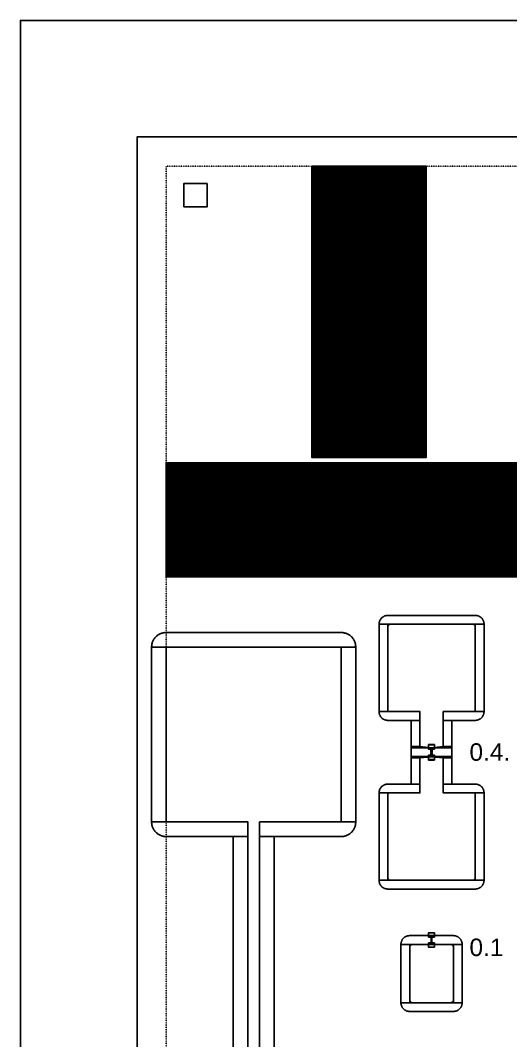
# Model space of a CAD drawing. Extents: x 100 to 7100, y 100 to 7100.
# Drawn here: x 100 to 1781, y 3600 to 7100 of the extents above; entities that cross this region are included whole.
import ezdxf

# ---------------------------------------------------------------- set-up
doc = ezdxf.new("R2010")
doc.units = 0
doc.linetypes.add('DOT', pattern=[0.2, 0, -0.2])
doc.layers.get('0').update_dxf_attribs({"linetype": 'CONTINUOUS'})
for name, color, linetype in [('BASEMETAL', 4, 'CONTINUOUS'), ('DICEGRID', 3, 'CONTINUOUS'), ('FRAME', 8, 'CONTINUOUS'), ('JUNCTION', 1, 'CONTINUOUS'), ('MARKERS', 2, 'CONTINUOUS'), ('SECONDLAYER', 6, 'CONTINUOUS'), ('UNDERCUT', 2, 'CONTINUOUS')]:
    doc.layers.add(name, color=color, linetype=linetype)
doc.styles.get("Standard").update_dxf_attribs({"font": 'arial.ttf'})

# ---------------------------------------------------------------- blocks, each defined once
blk = doc.blocks.new('CHIP_JARRAY')
for points in [[(1000, 6500), (1002, 6500), (1002, 5500), (1000, 5500)], [(1003, 6500), (1005.4, 6500), (1005.4, 5500), (1003, 5500)], [(1006, 6500), (1008, 6500), (1008, 5500), (1006, 5500)], [(1009, 6500), (1013.3, 6500), (1013.3, 5500), (1009, 5500)], [(1014, 6500), (1016, 6500), (1016, 5500), (1014, 5500)], [(1017, 6500), (1019.4, 6500), (1019.4, 5500), (1017, 5500)], [(1020, 6500), (1022, 6500), (1022, 5500), (1020, 5500)], [(1023, 6500), (1027.3, 6500), (1027.3, 5500), (1023, 5500)], [(1028, 6500), (1030, 6500), (1030, 5500), (1028, 5500)], [(1031, 6500), (1033.4, 6500), (1033.4, 5500), (1031, 5500)], [(1034, 6500), (1036, 6500), (1036, 5500), (1034, 5500)], [(1037, 6500), (1041.3, 6500), (1041.3, 5500), (1037, 5500)], [(1042, 6500), (1044, 6500), (1044, 5500), (1042, 5500)], [(1045, 6500), (1047.4, 6500), (1047.4, 5500), (1045, 5500)], [(1048, 6500), (1050, 6500), (1050, 5500), (1048, 5500)], [(1051, 6500), (1055.3, 6500), (1055.3, 5500), (1051, 5500)], [(1056, 6500), (1058, 6500), (1058, 5500), (1056, 5500)], [(1059, 6500), (1061.4, 6500), (1061.4, 5500), (1059, 5500)], [(1062, 6500), (1064, 6500), (1064, 5500), (1062, 5500)], [(1065, 6500), (1069.3, 6500), (1069.3, 5500), (1065, 5500)], [(1070, 6500), (1072, 6500), (1072, 5500), (1070, 5500)], [(1073, 6500), (1075.4, 6500), (1075.4, 5500), (1073, 5500)], [(1076, 6500), (1078, 6500), (1078, 5500), (1076, 5500)], [(1079, 6500), (1083.3, 6500), (1083.3, 5500), (1079, 5500)], [(1084, 6500), (1086, 6500), (1086, 5500), (1084, 5500)], [(1087, 6500), (1089.4, 6500), (1089.4, 5500), (1087, 5500)], [(1090, 6500), (1092, 6500), (1092, 5500), (1090, 5500)], [(1093, 6500), (1097.3, 6500), (1097.3, 5500), (1093, 5500)], [(1098, 6500), (1100, 6500), (1100, 5500), (1098, 5500)], [(1101, 6500), (1103.4, 6500), (1103.4, 5500), (1101, 5500)], [(1104, 6500), (1106, 6500), (1106, 5500), (1104, 5500)], [(1107, 6500), (1111.3, 6500), (1111.3, 5500), (1107, 5500)], [(1112, 6500), (1114, 6500), (1114, 5500), (1112, 5500)], [(1115, 6500), (1117.4, 6500), (1117.4, 5500), (1115, 5500)], [(1118, 6500), (1120, 6500), (1120, 5500), (1118, 5500)], [(1121, 6500), (1125.3, 6500), (1125.3, 5500), (1121, 5500)], [(1126, 6500), (1128, 6500), (1128, 5500), (1126, 5500)], [(1129, 6500), (1131.4, 6500), (1131.4, 5500), (1129, 5500)], [(1132, 6500), (1134, 6500), (1134, 5500), (1132, 5500)], [(1135, 6500), (1139.3, 6500), (1139.3, 5500), (1135, 5500)], [(1140, 6500), (1142, 6500), (1142, 5500), (1140, 5500)], [(1143, 6500), (1145.4, 6500), (1145.4, 5500), (1143, 5500)], [(1146, 6500), (1148, 6500), (1148, 5500), (1146, 5500)], [(1149, 6500), (1153.3, 6500), (1153.3, 5500), (1149, 5500)], [(1154, 6500), (1156, 6500), (1156, 5500), (1154, 5500)], [(1157, 6500), (1159.4, 6500), (1159.4, 5500), (1157, 5500)], [(1160, 6500), (1162, 6500), (1162, 5500), (1160, 5500)], [(1163, 6500), (1167.3, 6500), (1167.3, 5500), (1163, 5500)], [(1168, 6500), (1170, 6500), (1170, 5500), (1168, 5500)], [(1171, 6500), (1173.4, 6500), (1173.4, 5500), (1171, 5500)], [(1174, 6500), (1176, 6500), (1176, 5500), (1174, 5500)], [(1177, 6500), (1181.3, 6500), (1181.3, 5500), (1177, 5500)], [(1182, 6500), (1184, 6500), (1184, 5500), (1182, 5500)], [(1185, 6500), (1187.4, 6500), (1187.4, 5500), (1185, 5500)], [(1188, 6500), (1190, 6500), (1190, 5500), (1188, 5500)], [(1191, 6500), (1195.3, 6500), (1195.3, 5500), (1191, 5500)], [(1196, 6500), (1198, 6500), (1198, 5500), (1196, 5500)], [(1199, 6500), (1201.4, 6500), (1201.4, 5500), (1199, 5500)], [(1202, 6500), (1204, 6500), (1204, 5500), (1202, 5500)], [(1205, 6500), (1209.3, 6500), (1209.3, 5500), (1205, 5500)], [(1210, 6500), (1212, 6500), (1212, 5500), (1210, 5500)], [(1213, 6500), (1215.4, 6500), (1215.4, 5500), (1213, 5500)], [(1216, 6500), (1218, 6500), (1218, 5500), (1216, 5500)], [(1219, 6500), (1223.3, 6500), (1223.3, 5500), (1219, 5500)], [(1224, 6500), (1226, 6500), (1226, 5500), (1224, 5500)], [(1227, 6500), (1229.4, 6500), (1229.4, 5500), (1227, 5500)], [(1230, 6500), (1232, 6500), (1232, 5500), (1230, 5500)], [(1233, 6500), (1237.3, 6500), (1237.3, 5500), (1233, 5500)], [(1238, 6500), (1240, 6500), (1240, 5500), (1238, 5500)], [(1241, 6500), (1243.4, 6500), (1243.4, 5500), (1241, 5500)], [(1244, 6500), (1246, 6500), (1246, 5500), (1244, 5500)], [(1247, 6500), (1251.3, 6500), (1251.3, 5500), (1247, 5500)], [(1252, 6500), (1254, 6500), (1254, 5500), (1252, 5500)], [(1255, 6500), (1257.4, 6500), (1257.4, 5500), (1255, 5500)], [(1258, 6500), (1260, 6500), (1260, 5500), (1258, 5500)], [(1261, 6500), (1265.3, 6500), (1265.3, 5500), (1261, 5500)], [(1266, 6500), (1268, 6500), (1268, 5500), (1266, 5500)], [(1269, 6500), (1271.4, 6500), (1271.4, 5500), (1269, 5500)], [(1272, 6500), (1274, 6500), (1274, 5500), (1272, 5500)], [(1275, 6500), (1279.3, 6500), (1279.3, 5500), (1275, 5500)], [(1280, 6500), (1282, 6500), (1282, 5500), (1280, 5500)], [(1283, 6500), (1285.4, 6500), (1285.4, 5500), (1283, 5500)], [(1286, 6500), (1288, 6500), (1288, 5500), (1286, 5500)], [(1289, 6500), (1293.3, 6500), (1293.3, 5500), (1289, 5500)], [(1294, 6500), (1296, 6500), (1296, 5500), (1294, 5500)], [(1297, 6500), (1299.4, 6500), (1299.4, 5500), (1297, 5500)], [(1300, 6500), (1302, 6500), (1302, 5500), (1300, 5500)], [(1303, 6500), (1307.3, 6500), (1307.3, 5500), (1303, 5500)], [(1308, 6500), (1310, 6500), (1310, 5500), (1308, 5500)], [(1311, 6500), (1313.4, 6500), (1313.4, 5500), (1311, 5500)], [(1314, 6500), (1316, 6500), (1316, 5500), (1314, 5500)], [(1317, 6500), (1321.3, 6500), (1321.3, 5500), (1317, 5500)], [(1322, 6500), (1324, 6500), (1324, 5500), (1322, 5500)], [(1325, 6500), (1327.4, 6500), (1327.4, 5500), (1325, 5500)], [(1328, 6500), (1330, 6500), (1330, 5500), (1328, 5500)], [(1331, 6500), (1335.3, 6500), (1335.3, 5500), (1331, 5500)], [(1336, 6500), (1338, 6500), (1338, 5500), (1336, 5500)], [(1339, 6500), (1341.4, 6500), (1341.4, 5500), (1339, 5500)], [(1342, 6500), (1344, 6500), (1344, 5500), (1342, 5500)], [(1345, 6500), (1349.3, 6500), (1349.3, 5500), (1345, 5500)], [(1350, 6500), (1352, 6500), (1352, 5500), (1350, 5500)], [(1353, 6500), (1355.4, 6500), (1355.4, 5500), (1353, 5500)], [(1356, 6500), (1358, 6500), (1358, 5500), (1356, 5500)], [(1359, 6500), (1363.3, 6500), (1363.3, 5500), (1359, 5500)], [(1364, 6500), (1366, 6500), (1366, 5500), (1364, 5500)], [(1367, 6500), (1369.4, 6500), (1369.4, 5500), (1367, 5500)], [(1370, 6500), (1372, 6500), (1372, 5500), (1370, 5500)], [(1373, 6500), (1377.3, 6500), (1377.3, 5500), (1373, 5500)], [(1378, 6500), (1380, 6500), (1380, 5500), (1378, 5500)], [(1381, 6500), (1383.4, 6500), (1383.4, 5500), (1381, 5500)], [(1384, 6500), (1386, 6500), (1386, 5500), (1384, 5500)], [(1387, 6500), (1391.3, 6500), (1391.3, 5500), (1387, 5500)], [(500, 5478), (6500, 5478), (6500, 5482.3), (500, 5482.3)], [(500, 5475), (6500, 5475), (6500, 5477), (500, 5477)], [(500, 5472), (6500, 5472), (6500, 5474.4), (500, 5474.4)], [(500, 5469), (6500, 5469), (6500, 5471), (500, 5471)], [(500, 5464), (6500, 5464), (6500, 5468.3), (500, 5468.3)], [(500, 5461), (6500, 5461), (6500, 5463), (500, 5463)], [(500, 5458), (6500, 5458), (6500, 5460.4), (500, 5460.4)], [(500, 5455), (6500, 5455), (6500, 5457), (500, 5457)], [(500, 5450), (6500, 5450), (6500, 5454.3), (500, 5454.3)], [(500, 5447), (6500, 5447), (6500, 5449), (500, 5449)], [(500, 5444), (6500, 5444), (6500, 5446.4), (500, 5446.4)], [(500, 5441), (6500, 5441), (6500, 5443), (500, 5443)], [(500, 5436), (6500, 5436), (6500, 5440.3), (500, 5440.3)], [(500, 5433), (6500, 5433), (6500, 5435), (500, 5435)], [(500, 5430), (6500, 5430), (6500, 5432.4), (500, 5432.4)], [(500, 5427), (6500, 5427), (6500, 5429), (500, 5429)], [(500, 5422), (6500, 5422), (6500, 5426.3), (500, 5426.3)], [(500, 5419), (6500, 5419), (6500, 5421), (500, 5421)], [(500, 5416), (6500, 5416), (6500, 5418.4), (500, 5418.4)], [(500, 5413), (6500, 5413), (6500, 5415), (500, 5415)], [(500, 5408), (6500, 5408), (6500, 5412.3), (500, 5412.3)], [(500, 5405), (6500, 5405), (6500, 5407), (500, 5407)], [(500, 5402), (6500, 5402), (6500, 5404.4), (500, 5404.4)], [(500, 5399), (6500, 5399), (6500, 5401), (500, 5401)], [(500, 5394), (6500, 5394), (6500, 5398.3), (500, 5398.3)], [(500, 5391), (6500, 5391), (6500, 5393), (500, 5393)], [(500, 5388), (6500, 5388), (6500, 5390.4), (500, 5390.4)], [(500, 5385), (6500, 5385), (6500, 5387), (500, 5387)], [(500, 5380), (6500, 5380), (6500, 5384.3), (500, 5384.3)], [(500, 5377), (6500, 5377), (6500, 5379), (500, 5379)], [(500, 5374), (6500, 5374), (6500, 5376.4), (500, 5376.4)], [(500, 5371), (6500, 5371), (6500, 5373), (500, 5373)], [(500, 5366), (6500, 5366), (6500, 5370.3), (500, 5370.3)], [(500, 5363), (6500, 5363), (6500, 5365), (500, 5365)], [(500, 5360), (6500, 5360), (6500, 5362.4), (500, 5362.4)], [(500, 5357), (6500, 5357), (6500, 5359), (500, 5359)], [(500, 5352), (6500, 5352), (6500, 5356.3), (500, 5356.3)], [(500, 5349), (6500, 5349), (6500, 5351), (500, 5351)], [(500, 5346), (6500, 5346), (6500, 5348.4), (500, 5348.4)], [(500, 5343), (6500, 5343), (6500, 5345), (500, 5345)], [(500, 5338), (6500, 5338), (6500, 5342.3), (500, 5342.3)], [(500, 5335), (6500, 5335), (6500, 5337), (500, 5337)], [(500, 5332), (6500, 5332), (6500, 5334.4), (500, 5334.4)], [(500, 5329), (6500, 5329), (6500, 5331), (500, 5331)], [(500, 5324), (6500, 5324), (6500, 5328.3), (500, 5328.3)], [(500, 5321), (6500, 5321), (6500, 5323), (500, 5323)], [(500, 5318), (6500, 5318), (6500, 5320.4), (500, 5320.4)], [(500, 5315), (6500, 5315), (6500, 5317), (500, 5317)], [(500, 5310), (6500, 5310), (6500, 5314.3), (500, 5314.3)], [(500, 5307), (6500, 5307), (6500, 5309), (500, 5309)], [(500, 5304), (6500, 5304), (6500, 5306.4), (500, 5306.4)], [(500, 5301), (6500, 5301), (6500, 5303), (500, 5303)], [(500, 5296), (6500, 5296), (6500, 5300.3), (500, 5300.3)], [(500, 5293), (6500, 5293), (6500, 5295), (500, 5295)], [(500, 5290), (6500, 5290), (6500, 5292.4), (500, 5292.4)], [(500, 5287), (6500, 5287), (6500, 5289), (500, 5289)], [(500, 5282), (6500, 5282), (6500, 5286.3), (500, 5286.3)], [(500, 5279), (6500, 5279), (6500, 5281), (500, 5281)], [(500, 5276), (6500, 5276), (6500, 5278.4), (500, 5278.4)], [(500, 5273), (6500, 5273), (6500, 5275), (500, 5275)], [(500, 5268), (6500, 5268), (6500, 5272.3), (500, 5272.3)], [(500, 5265), (6500, 5265), (6500, 5267), (500, 5267)], [(500, 5262), (6500, 5262), (6500, 5264.4), (500, 5264.4)], [(500, 5259), (6500, 5259), (6500, 5261), (500, 5261)], [(500, 5254), (6500, 5254), (6500, 5258.3), (500, 5258.3)], [(500, 5251), (6500, 5251), (6500, 5253), (500, 5253)], [(500, 5248), (6500, 5248), (6500, 5250.4), (500, 5250.4)], [(500, 5245), (6500, 5245), (6500, 5247), (500, 5247)], [(500, 5240), (6500, 5240), (6500, 5244.3), (500, 5244.3)], [(500, 5237), (6500, 5237), (6500, 5239), (500, 5239)], [(500, 5234), (6500, 5234), (6500, 5236.4), (500, 5236.4)], [(500, 5231), (6500, 5231), (6500, 5233), (500, 5233)], [(500, 5226), (6500, 5226), (6500, 5230.3), (500, 5230.3)], [(500, 5223), (6500, 5223), (6500, 5225), (500, 5225)], [(500, 5220), (6500, 5220), (6500, 5222.4), (500, 5222.4)], [(500, 5217), (6500, 5217), (6500, 5219), (500, 5219)], [(500, 5212), (6500, 5212), (6500, 5216.3), (500, 5216.3)], [(500, 5209), (6500, 5209), (6500, 5211), (500, 5211)], [(500, 5206), (6500, 5206), (6500, 5208.4), (500, 5208.4)], [(500, 5203), (6500, 5203), (6500, 5205), (500, 5205)], [(500, 5198), (6500, 5198), (6500, 5202.3), (500, 5202.3)], [(500, 5195), (6500, 5195), (6500, 5197), (500, 5197)], [(500, 5192), (6500, 5192), (6500, 5194.4), (500, 5194.4)], [(500, 5189), (6500, 5189), (6500, 5191), (500, 5191)], [(500, 5184), (6500, 5184), (6500, 5188.3), (500, 5188.3)], [(500, 5181), (6500, 5181), (6500, 5183), (500, 5183)], [(500, 5178), (6500, 5178), (6500, 5180.4), (500, 5180.4)], [(500, 5175), (6500, 5175), (6500, 5177), (500, 5177)], [(500, 5170), (6500, 5170), (6500, 5174.3), (500, 5174.3)], [(500, 5167), (6500, 5167), (6500, 5169), (500, 5169)], [(500, 5164), (6500, 5164), (6500, 5166.4), (500, 5166.4)], [(500, 5161), (6500, 5161), (6500, 5163), (500, 5163)], [(500, 5156), (6500, 5156), (6500, 5160.3), (500, 5160.3)], [(500, 5153), (6500, 5153), (6500, 5155), (500, 5155)], [(500, 5150), (6500, 5150), (6500, 5152.4), (500, 5152.4)], [(500, 5147), (6500, 5147), (6500, 5149), (500, 5149)], [(500, 5142), (6500, 5142), (6500, 5146.3), (500, 5146.3)], [(500, 5139), (6500, 5139), (6500, 5141), (500, 5141)], [(500, 5136), (6500, 5136), (6500, 5138.4), (500, 5138.4)], [(500, 5133), (6500, 5133), (6500, 5135), (500, 5135)], [(500, 5128), (6500, 5128), (6500, 5132.3), (500, 5132.3)], [(500, 5125), (6500, 5125), (6500, 5127), (500, 5127)], [(500, 5122), (6500, 5122), (6500, 5124.4), (500, 5124.4)], [(500, 5119), (6500, 5119), (6500, 5121), (500, 5121)], [(500, 5114), (6500, 5114), (6500, 5118.3), (500, 5118.3)], [(500, 5111), (6500, 5111), (6500, 5113), (500, 5113)], [(500, 5108), (6500, 5108), (6500, 5110.4), (500, 5110.4)], [(500, 5105), (6500, 5105), (6500, 5107), (500, 5107)], [(500, 5100), (6500, 5100), (6500, 5104.3), (500, 5104.3)], [(500, 5097), (6500, 5097), (6500, 5099), (500, 5099)], [(500, 5094), (6500, 5094), (6500, 5096.4), (500, 5096.4)], [(500, 5091), (6500, 5091), (6500, 5093), (500, 5093)], [(1410, 4928.7), (1590, 4928.7), (1590, 4928.7), (1590, 4930.3), (1589.8, 4931.8), (1589.6, 4933.4), (1589.3, 4934.9), (1589, 4936.5), (1588.5, 4938), (1588, 4939.5), (1587.4, 4940.9), (1586.7, 4942.3), (1586, 4943.7), (1585.2, 4945), (1584.3, 4946.3), (1583.3, 4947.6), (1582.3, 4948.8), (1581.2, 4949.9), (1580.1, 4951), (1578.9, 4952), (1577.6, 4953), (1576.3, 4953.9), (1575, 4954.7), (1573.6, 4955.4), (1572.2, 4956.1), (1570.8, 4956.7), (1569.3, 4957.2), (1567.8, 4957.7), (1566.2, 4958), (1564.7, 4958.3), (1563.1, 4958.5), (1561.6, 4958.7), (1560, 4958.7), (1260, 4958.7), (1258.4, 4958.7), (1256.9, 4958.5), (1255.3, 4958.3), (1253.8, 4958), (1252.2, 4957.7), (1250.7, 4957.2), (1249.2, 4956.7), (1247.8, 4956.1), (1246.4, 4955.4), (1245, 4954.7), (1243.7, 4953.9), (1242.4, 4953), (1241.1, 4952), (1239.9, 4951), (1238.8, 4949.9), (1237.7, 4948.8), (1236.7, 4947.6), (1235.7, 4946.3), (1234.8, 4945), (1234, 4943.7), (1233.3, 4942.3), (1232.6, 4940.9), (1232, 4939.5), (1231.5, 4938), (1231, 4936.5), (1230.7, 4934.9), (1230.4, 4933.4), (1230.2, 4931.8), (1230, 4930.3), (1230, 4928.7), (1230, 4928.7)], [(800, 4850), (1150, 4850), (1150, 4850), (1149.9, 4852.6), (1149.7, 4855.2), (1149.4, 4857.8), (1148.9, 4860.4), (1148.3, 4862.9), (1147.6, 4865.5), (1146.7, 4867.9), (1145.7, 4870.3), (1144.6, 4872.7), (1143.3, 4875), (1141.9, 4877.2), (1140.5, 4879.4), (1138.9, 4881.5), (1137.2, 4883.5), (1135.4, 4885.4), (1133.5, 4887.2), (1131.5, 4888.9), (1129.4, 4890.5), (1127.2, 4891.9), (1125, 4893.3), (1122.7, 4894.6), (1120.3, 4895.7), (1117.9, 4896.7), (1115.5, 4897.6), (1112.9, 4898.3), (1110.4, 4898.9), (1107.8, 4899.4), (1105.2, 4899.7), (1102.6, 4899.9), (1100, 4900), (500, 4900), (497.4, 4899.9), (494.8, 4899.7), (492.2, 4899.4), (489.6, 4898.9), (487.1, 4898.3), (484.5, 4897.6), (482.1, 4896.7), (479.7, 4895.7), (477.3, 4894.6), (475, 4893.3), (472.8, 4891.9), (470.6, 4890.5), (468.5, 4888.9), (466.5, 4887.2), (464.6, 4885.4), (462.8, 4883.5), (461.1, 4881.5), (459.5, 4879.4), (458.1, 4877.2), (456.7, 4875), (455.4, 4872.7), (454.3, 4870.3), (453.3, 4867.9), (452.4, 4865.5), (451.7, 4862.9), (451.1, 4860.4), (450.6, 4857.8), (450.3, 4855.2), (450.1, 4852.6), (450, 4850), (450, 4850)], [(1260, 4628.7), (1260, 4928.7), (1230, 4928.7), (1230, 4628.7)], [(1260, 4928.7), (1260, 4918.7), (1260.1, 4919.7), (1260.2, 4920.8), (1260.5, 4921.8), (1260.9, 4922.8), (1261.3, 4923.7), (1261.9, 4924.6), (1262.6, 4925.4), (1263.3, 4926.1), (1264.1, 4926.8), (1265, 4927.4), (1265.9, 4927.8), (1266.9, 4928.2), (1267.9, 4928.5), (1269, 4928.6), (1270, 4928.7)], [(1560, 4928.7), (1560, 4918.7), (1559.9, 4919.7), (1559.8, 4920.8), (1559.5, 4921.8), (1559.1, 4922.8), (1558.7, 4923.7), (1558.1, 4924.6), (1557.4, 4925.4), (1556.7, 4926.1), (1555.9, 4926.8), (1555, 4927.4), (1554.1, 4927.8), (1553.1, 4928.2), (1552.1, 4928.5), (1551, 4928.6), (1550, 4928.7)], [(1560, 4628.7), (1560, 4928.7), (1590, 4928.7), (1590, 4628.7)], [(500, 4250), (500, 4850), (450, 4850), (450, 4250)], [(1100, 4250), (1100, 4850), (1150, 4850), (1150, 4250)], [(1300, 4628.7), (1370, 4628.7), (1370, 4598.7), (1260, 4598.7), (1258.4, 4598.7), (1256.9, 4598.9), (1255.3, 4599.1), (1253.8, 4599.4), (1252.2, 4599.7), (1250.7, 4600.2), (1249.2, 4600.7), (1247.8, 4601.3), (1246.4, 4602), (1245, 4602.7), (1243.7, 4603.5), (1242.4, 4604.4), (1241.1, 4605.4), (1239.9, 4606.4), (1238.8, 4607.5), (1237.7, 4608.6), (1236.7, 4609.8), (1235.7, 4611.1), (1234.8, 4612.4), (1234, 4613.7), (1233.3, 4615.1), (1232.6, 4616.5), (1232, 4617.9), (1231.5, 4619.4), (1231, 4620.9), (1230.7, 4622.5), (1230.4, 4624), (1230.2, 4625.6), (1230, 4627.1), (1230, 4628.7), (1230, 4628.7)], [(1520, 4628.7), (1590, 4628.7), (1590, 4628.7), (1590, 4627.1), (1589.8, 4625.6), (1589.6, 4624), (1589.3, 4622.5), (1589, 4620.9), (1588.5, 4619.4), (1588, 4617.9), (1587.4, 4616.5), (1586.7, 4615.1), (1586, 4613.7), (1585.2, 4612.4), (1584.3, 4611.1), (1583.3, 4609.8), (1582.3, 4608.6), (1581.2, 4607.5), (1580.1, 4606.4), (1578.9, 4605.4), (1577.6, 4604.4), (1576.3, 4603.5), (1575, 4602.7), (1573.6, 4602), (1572.2, 4601.3), (1570.8, 4600.7), (1569.3, 4600.2), (1567.8, 4599.7), (1566.2, 4599.4), (1564.7, 4599.1), (1563.1, 4598.9), (1561.6, 4598.7), (1560, 4598.7), (1450, 4598.7), (1450, 4628.7)], [(1370, 4508.7), (1370, 4598.7), (1340, 4598.7), (1340, 4508.7)], [(1450, 4508.7), (1450, 4598.7), (1480, 4598.7), (1480, 4508.7)], [(1409, 4504.7), (1370, 4508.7), (1340, 4508.7), (1340, 4504.7)], [(1480, 4504.7), (1480, 4474.7), (1340, 4474.7), (1340, 4504.7)], [(1480, 4504.7), (1480, 4508.7), (1450, 4508.7), (1411, 4504.7)], [(1370, 4470), (1409, 4474), (1340, 4474), (1340, 4470)], [(1370, 4380), (1370, 4470), (1340, 4470), (1340, 4380)], [(1480, 4470), (1480, 4474), (1411, 4474), (1450, 4470)], [(1450, 4380), (1450, 4470), (1480, 4470), (1480, 4380)], [(1300, 4350), (1370, 4350), (1370, 4380), (1260, 4380), (1258.4, 4380), (1256.9, 4379.8), (1255.3, 4379.6), (1253.8, 4379.3), (1252.2, 4379), (1250.7, 4378.5), (1249.2, 4378), (1247.8, 4377.4), (1246.4, 4376.7), (1245, 4376), (1243.7, 4375.2), (1242.4, 4374.3), (1241.1, 4373.3), (1239.9, 4372.3), (1238.8, 4371.2), (1237.7, 4370.1), (1236.7, 4368.9), (1235.7, 4367.6), (1234.8, 4366.3), (1234, 4365), (1233.3, 4363.6), (1232.6, 4362.2), (1232, 4360.8), (1231.5, 4359.3), (1231, 4357.8), (1230.7, 4356.2), (1230.4, 4354.7), (1230.2, 4353.1), (1230, 4351.6), (1230, 4350), (1230, 4350)], [(1520, 4350), (1590, 4350), (1590, 4350), (1590, 4351.6), (1589.8, 4353.1), (1589.6, 4354.7), (1589.3, 4356.2), (1589, 4357.8), (1588.5, 4359.3), (1588, 4360.8), (1587.4, 4362.2), (1586.7, 4363.6), (1586, 4365), (1585.2, 4366.3), (1584.3, 4367.6), (1583.3, 4368.9), (1582.3, 4370.1), (1581.2, 4371.2), (1580.1, 4372.3), (1578.9, 4373.3), (1577.6, 4374.3), (1576.3, 4375.2), (1575, 4376), (1573.6, 4376.7), (1572.2, 4377.4), (1570.8, 4378), (1569.3, 4378.5), (1567.8, 4379), (1566.2, 4379.3), (1564.7, 4379.6), (1563.1, 4379.8), (1561.6, 4380), (1560, 4380), (1450, 4380), (1450, 4350)], [(1260, 4050), (1260, 4350), (1230, 4350), (1230, 4050)], [(1560, 4050), (1560, 4350), (1590, 4350), (1590, 4050)], [(615, 4250), (780, 4250), (780, 4200), (500, 4200), (497.4, 4200.1), (494.8, 4200.3), (492.2, 4200.6), (489.6, 4201.1), (487.1, 4201.7), (484.5, 4202.4), (482.1, 4203.3), (479.7, 4204.3), (477.3, 4205.4), (475, 4206.7), (472.8, 4208.1), (470.6, 4209.5), (468.5, 4211.1), (466.5, 4212.8), (464.6, 4214.6), (462.8, 4216.5), (461.1, 4218.5), (459.5, 4220.6), (458.1, 4222.8), (456.7, 4225), (455.4, 4227.3), (454.3, 4229.7), (453.3, 4232.1), (452.4, 4234.5), (451.7, 4237.1), (451.1, 4239.6), (450.6, 4242.2), (450.3, 4244.8), (450.1, 4247.4), (450, 4250), (450, 4250)], [(985, 4250), (1150, 4250), (1150, 4250), (1149.9, 4247.4), (1149.7, 4244.8), (1149.4, 4242.2), (1148.9, 4239.6), (1148.3, 4237.1), (1147.6, 4234.5), (1146.7, 4232.1), (1145.7, 4229.7), (1144.6, 4227.3), (1143.3, 4225), (1141.9, 4222.8), (1140.5, 4220.6), (1138.9, 4218.5), (1137.2, 4216.5), (1135.4, 4214.6), (1133.5, 4212.8), (1131.5, 4211.1), (1129.4, 4209.5), (1127.2, 4208.1), (1125, 4206.7), (1122.7, 4205.4), (1120.3, 4204.3), (1117.9, 4203.3), (1115.5, 4202.4), (1112.9, 4201.7), (1110.4, 4201.1), (1107.8, 4200.6), (1105.2, 4200.3), (1102.6, 4200.1), (1100, 4200), (820, 4200), (820, 4250)], [(780, 2800), (780, 4200), (730, 4200), (730, 2800)], [(820, 2800), (820, 4200), (870, 4200), (870, 2800)], [(1260, 4050), (1260, 4060), (1260.1, 4059), (1260.2, 4057.9), (1260.5, 4056.9), (1260.9, 4055.9), (1261.3, 4055), (1261.9, 4054.1), (1262.6, 4053.3), (1263.3, 4052.6), (1264.1, 4051.9), (1265, 4051.3), (1265.9, 4050.9), (1266.9, 4050.5), (1267.9, 4050.2), (1269, 4050.1), (1270, 4050)], [(1560, 4050), (1560, 4060), (1559.9, 4059), (1559.8, 4057.9), (1559.5, 4056.9), (1559.1, 4055.9), (1558.7, 4055), (1558.1, 4054.1), (1557.4, 4053.3), (1556.7, 4052.6), (1555.9, 4051.9), (1555, 4051.3), (1554.1, 4050.9), (1553.1, 4050.5), (1552.1, 4050.2), (1551, 4050.1), (1550, 4050)], [(1410, 4050), (1590, 4050), (1590, 4050), (1590, 4048.4), (1589.8, 4046.9), (1589.6, 4045.3), (1589.3, 4043.8), (1589, 4042.2), (1588.5, 4040.7), (1588, 4039.2), (1587.4, 4037.8), (1586.7, 4036.4), (1586, 4035), (1585.2, 4033.7), (1584.3, 4032.4), (1583.3, 4031.1), (1582.3, 4029.9), (1581.2, 4028.8), (1580.1, 4027.7), (1578.9, 4026.7), (1577.6, 4025.7), (1576.3, 4024.8), (1575, 4024), (1573.6, 4023.3), (1572.2, 4022.6), (1570.8, 4022), (1569.3, 4021.5), (1567.8, 4021), (1566.2, 4020.7), (1564.7, 4020.4), (1563.1, 4020.2), (1561.6, 4020), (1560, 4020), (1260, 4020), (1258.4, 4020), (1256.9, 4020.2), (1255.3, 4020.4), (1253.8, 4020.7), (1252.2, 4021), (1250.7, 4021.5), (1249.2, 4022), (1247.8, 4022.6), (1246.4, 4023.3), (1245, 4024), (1243.7, 4024.8), (1242.4, 4025.7), (1241.1, 4026.7), (1239.9, 4027.7), (1238.8, 4028.8), (1237.7, 4029.9), (1236.7, 4031.1), (1235.7, 4032.4), (1234.8, 4033.7), (1234, 4035), (1233.3, 4036.4), (1232.6, 4037.8), (1232, 4039.2), (1231.5, 4040.7), (1231, 4042.2), (1230.7, 4043.8), (1230.4, 4045.3), (1230.2, 4046.9), (1230, 4048.4), (1230, 4050), (1230, 4050)], [(1410, 3830), (1515, 3830), (1515, 3830), (1515, 3831.6), (1514.8, 3833.1), (1514.6, 3834.7), (1514.3, 3836.2), (1514, 3837.8), (1513.5, 3839.3), (1513, 3840.8), (1512.4, 3842.2), (1511.7, 3843.6), (1511, 3845), (1510.2, 3846.3), (1509.3, 3847.6), (1508.3, 3848.9), (1507.3, 3850.1), (1506.2, 3851.2), (1505.1, 3852.3), (1503.9, 3853.3), (1502.6, 3854.3), (1501.3, 3855.2), (1500, 3856), (1498.6, 3856.7), (1497.2, 3857.4), (1495.8, 3858), (1494.3, 3858.5), (1492.8, 3859), (1491.2, 3859.3), (1489.7, 3859.6), (1488.1, 3859.8), (1486.6, 3860), (1485, 3860), (1335, 3860), (1333.4, 3860), (1331.9, 3859.8), (1330.3, 3859.6), (1328.8, 3859.3), (1327.2, 3859), (1325.7, 3858.5), (1324.2, 3858), (1322.8, 3857.4), (1321.4, 3856.7), (1320, 3856), (1318.7, 3855.2), (1317.4, 3854.3), (1316.1, 3853.3), (1314.9, 3852.3), (1313.8, 3851.2), (1312.7, 3850.1), (1311.7, 3848.9), (1310.7, 3847.6), (1309.8, 3846.3), (1309, 3845), (1308.3, 3843.6), (1307.6, 3842.2), (1307, 3840.8), (1306.5, 3839.3), (1306, 3837.8), (1305.7, 3836.2), (1305.4, 3834.7), (1305.2, 3833.1), (1305, 3831.6), (1305, 3830), (1305, 3830)], [(1335, 3630), (1335, 3830), (1305, 3830), (1305, 3630)], [(1335, 3830), (1335, 3820), (1335.1, 3821), (1335.2, 3822.1), (1335.5, 3823.1), (1335.9, 3824.1), (1336.3, 3825), (1336.9, 3825.9), (1337.6, 3826.7), (1338.3, 3827.4), (1339.1, 3828.1), (1340, 3828.7), (1340.9, 3829.1), (1341.9, 3829.5), (1342.9, 3829.8), (1344, 3829.9), (1345, 3830)], [(1485, 3830), (1485, 3820), (1484.9, 3821), (1484.8, 3822.1), (1484.5, 3823.1), (1484.1, 3824.1), (1483.7, 3825), (1483.1, 3825.9), (1482.4, 3826.7), (1481.7, 3827.4), (1480.9, 3828.1), (1480, 3828.7), (1479.1, 3829.1), (1478.1, 3829.5), (1477.1, 3829.8), (1476, 3829.9), (1475, 3830)], [(1485, 3630), (1485, 3830), (1515, 3830), (1515, 3630)], [(1335, 3630), (1335, 3640), (1335.1, 3639), (1335.2, 3637.9), (1335.5, 3636.9), (1335.9, 3635.9), (1336.3, 3635), (1336.9, 3634.1), (1337.6, 3633.3), (1338.3, 3632.6), (1339.1, 3631.9), (1340, 3631.3), (1340.9, 3630.9), (1341.9, 3630.5), (1342.9, 3630.2), (1344, 3630.1), (1345, 3630)], [(1485, 3630), (1485, 3640), (1484.9, 3639), (1484.8, 3637.9), (1484.5, 3636.9), (1484.1, 3635.9), (1483.7, 3635), (1483.1, 3634.1), (1482.4, 3633.3), (1481.7, 3632.6), (1480.9, 3631.9), (1480, 3631.3), (1479.1, 3630.9), (1478.1, 3630.5), (1477.1, 3630.2), (1476, 3630.1), (1475, 3630)], [(1410, 3630), (1515, 3630), (1515, 3630), (1515, 3628.4), (1514.8, 3626.9), (1514.6, 3625.3), (1514.3, 3623.8), (1514, 3622.2), (1513.5, 3620.7), (1513, 3619.2), (1512.4, 3617.8), (1511.7, 3616.4), (1511, 3615), (1510.2, 3613.7), (1509.3, 3612.4), (1508.3, 3611.1), (1507.3, 3609.9), (1506.2, 3608.8), (1505.1, 3607.7), (1503.9, 3606.7), (1502.6, 3605.7), (1501.3, 3604.8), (1500, 3604), (1498.6, 3603.3), (1497.2, 3602.6), (1495.8, 3602), (1494.3, 3601.5), (1492.8, 3601), (1491.2, 3600.7), (1489.7, 3600.4), (1488.1, 3600.2), (1486.6, 3600), (1485, 3600), (1335, 3600), (1333.4, 3600), (1331.9, 3600.2), (1330.3, 3600.4), (1328.8, 3600.7), (1327.2, 3601), (1325.7, 3601.5), (1324.2, 3602), (1322.8, 3602.6), (1321.4, 3603.3), (1320, 3604), (1318.7, 3604.8), (1317.4, 3605.7), (1316.1, 3606.7), (1314.9, 3607.7), (1313.8, 3608.8), (1312.7, 3609.9), (1311.7, 3611.1), (1310.7, 3612.4), (1309.8, 3613.7), (1309, 3615), (1308.3, 3616.4), (1307.6, 3617.8), (1307, 3619.2), (1306.5, 3620.7), (1306, 3622.2), (1305.7, 3623.8), (1305.4, 3625.3), (1305.2, 3626.9), (1305, 3628.4), (1305, 3630), (1305, 3630)]]:
    blk.add_lwpolyline(points, close=True)
at = {"layer": 'DICEGRID'}
blk.add_lwpolyline([(400, 400), (6600, 400), (6600, 6600), (400, 6600)], close=True, dxfattribs=at)
at = {"layer": 'FRAME'}
blk.add_lwpolyline([(0, 0), (7000, 0), (7000, 7000), (0, 7000)], close=True, dxfattribs=at)
at = {"layer": 'FRAME', "linetype": 'DOT'}
blk.add_lwpolyline([(500, 500), (6500, 500), (6500, 6500), (500, 6500)], close=True, dxfattribs=at)
at = {"layer": 'JUNCTION'}
for points in [[(1420, 4499.7), (1420, 4514.7), (1400, 4514.7), (1400, 4499.7)], [(1411.5, 4490.6), (1411.5, 4499.7), (1408.5, 4499.7), (1408.5, 4490.6)], [(1411.5, 4489.2), (1410.2, 4489.7), (1409.8, 4489.7), (1408.5, 4489.2)], [(1411.5, 4479.7), (1411.5, 4489.2), (1408.5, 4489.2), (1408.5, 4479.7)], [(1410.2, 4489.7), (1410.2, 4490.4), (1409.8, 4490.4), (1409.8, 4489.7)], [(1420, 4464.7), (1420, 4479.7), (1400, 4479.7), (1400, 4464.7)], [(1420, 3855), (1420, 3870), (1400, 3870), (1400, 3855)], [(1411.5, 3846.5), (1411.5, 3855), (1408.5, 3855), (1408.5, 3846.5)], [(1420, 3820), (1420, 3835), (1400, 3835), (1400, 3820)], [(1411.5, 3844.5), (1410, 3845), (1410, 3845), (1408.5, 3844.5)], [(1411.5, 3835), (1411.5, 3844.5), (1408.5, 3844.5), (1408.5, 3835)], [(1410, 3845), (1410, 3846.4), (1410, 3846.4), (1410, 3845)]]:
    blk.add_lwpolyline(points, close=True, dxfattribs=at)
at = {"layer": 'MARKERS'}
blk.add_lwpolyline([(560, 6360), (640, 6360), (640, 6440), (560, 6440)], close=True, dxfattribs=at)
at = {"layer": 'SECONDLAYER'}
for points in [[(1420, 4499.3), (1420, 4515.7), (1400, 4515.7), (1400, 4499.3)], [(1412.2, 4490.6), (1412.2, 4499.3), (1407.8, 4499.3), (1407.8, 4490.6)], [(1412.2, 4490.4), (1412.2, 4490.6), (1407.8, 4490.6), (1407.8, 4490.4)], [(1412.2, 4488.1), (1410.5, 4489), (1409.5, 4489), (1407.8, 4488.1)], [(1412.2, 4478.6), (1412.2, 4488.1), (1407.8, 4488.1), (1407.8, 4478.6)], [(1410.5, 4489), (1410.5, 4490.4), (1409.5, 4490.4), (1409.5, 4489)], [(1420, 4462.2), (1420, 4478.6), (1400, 4478.6), (1400, 4462.2)]]:
    blk.add_lwpolyline(points, close=True, dxfattribs=at)
at = {"layer": 'UNDERCUT'}
for points in [[(1411.5, 4490.4), (1411.5, 4490.6), (1408.5, 4490.6), (1408.5, 4490.4)], [(1411.5, 3846.4), (1411.5, 3846.5), (1408.5, 3846.5), (1408.5, 3846.4)]]:
    blk.add_lwpolyline(points, close=True, dxfattribs=at)
at = {"layer": 'MARKERS'}
for s, p in [('0.4.', (1540, 4460)), ('0.1', (1540, 3790))]:
    blk.add_text(s, height=60, dxfattribs=at).set_placement(p)

msp = doc.modelspace()

# ---------------------------------------------------------------- block references
at = {"layer": 'BASEMETAL'}
msp.add_blockref('CHIP_JARRAY', (100, 100), dxfattribs=at)

doc.saveas('drawing.dxf')
